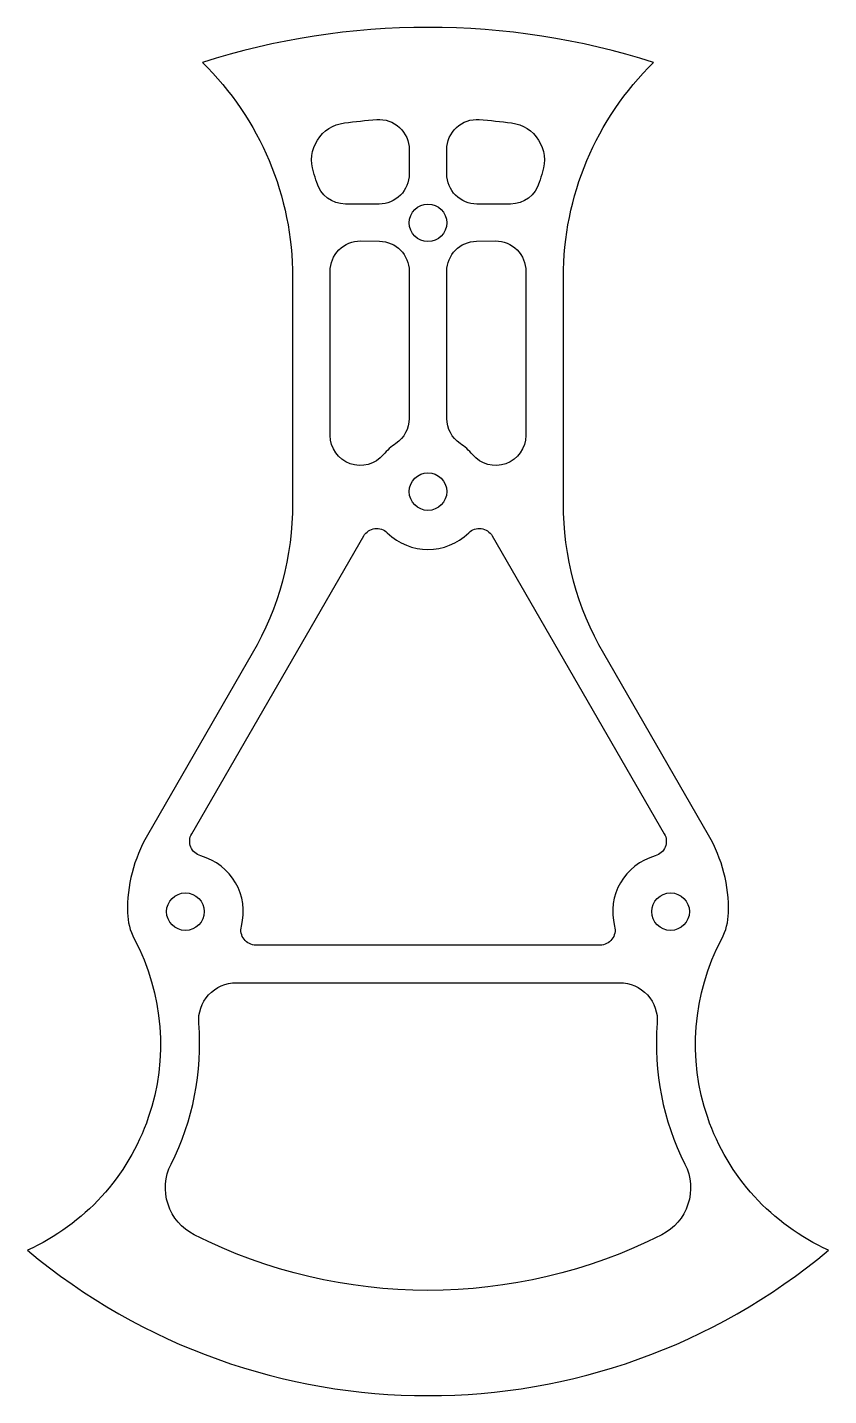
# Model space of a CAD drawing. Header units: inches. Extents: x -1.33 to 1.33, y -2.07 to 2.48.
import ezdxf

# ---------------------------------------------------------------- set-up
doc = ezdxf.new("R2010")
doc.units = ezdxf.units.IN
doc.header["$MEASUREMENT"] = 0

msp = doc.modelspace()

# ---------------------------------------------------------------- linework, layer by layer
for points in [[(0.45, 1.6445, -0.201513), (0.75, 2.3586, 0.155163), (-0.75, 2.3586, -0.201513), (-0.45, 1.6445), (-0.45, 0.8924, -0.131652), (-0.584, 0.3924), (-0.9326, -0.2114, 0.137051), (-0.9989, -0.4697, 0.117121), (-0.9765, -0.5558, -0.433476), (-1.3317, -1.5913, 0.363241), (1.3317, -1.5913, -0.433476), (0.9765, -0.5558, 0.117121), (0.9989, -0.4697, 0.137051), (0.9326, -0.2114), (0.584, 0.3924, -0.131652), (0.45, 0.8924)], [(-0.37, 1.9595, 0.008101), (-0.3808, 1.9943, -0.470433), (-0.2779, 2.1572, -0.012438), (-0.1703, 2.1683, -0.437365), (-0.0625, 2.0686), (-0.0625, 1.9875, -0.414214), (-0.1625, 1.8875), (-0.274, 1.8875, -0.33333)], [(0.1703, 2.1683, -0.012438), (0.2779, 2.1572, -0.470433), (0.3808, 1.9943, 0.008101), (0.37, 1.9595, -0.33333), (0.274, 1.8875), (0.1625, 1.8875, -0.414214), (0.0625, 1.9875), (0.0625, 2.0686, -0.437365)], [(-0.1069, 1.0912, 0.072277), (-0.1481, 1.0542, -0.702062), (-0.325, 1.1181), (-0.325, 1.6445, 0.004113), (-0.3252, 1.663, -0.422924), (-0.2238, 1.7646), (-0.1612, 1.7638, -0.410354), (-0.0625, 1.6638), (-0.0625, 1.1744, -0.250492)], [(0.1612, 1.7638), (0.2238, 1.7646, -0.422924), (0.3252, 1.663, 0.004113), (0.325, 1.6445), (0.325, 1.1181, -0.702062), (0.1481, 1.0542, 0.072277), (0.1069, 1.0912, -0.250492), (0.0625, 1.1744), (0.0625, 1.6638, -0.410354)], [(0.5718, -0.577), (-0.5718, -0.577, -0.49129), (-0.6202, -0.5143, 0.410717), (-0.7555, -0.28, -0.49129), (-0.7856, -0.2067), (-0.2137, 0.7837, -0.49129), (-0.1353, 0.7943, 0.410717), (0.1353, 0.7943, -0.49129), (0.2137, 0.7837), (0.7856, -0.2067, -0.49129), (0.7555, -0.28, 0.410717), (0.6202, -0.5143, -0.49129)], [(0.7768, -1.5402, -0.237904), (-0.7768, -1.5402, -0.414749), (-0.8541, -1.3049, 0.138072), (-0.7619, -0.8369, -0.437804), (-0.6373, -0.702), (0.6373, -0.702, -0.437804), (0.7619, -0.8369, 0.138072), (0.8541, -1.3049, -0.414749)]]:
    msp.add_lwpolyline(points, format="xyb", close=True)
for centre in [(0, 1.825), (0, 0.9312), (-0.8064, -0.4656), (0.8064, -0.4656)]:
    msp.add_circle(centre, 0.0625)

doc.saveas('drawing.dxf')
